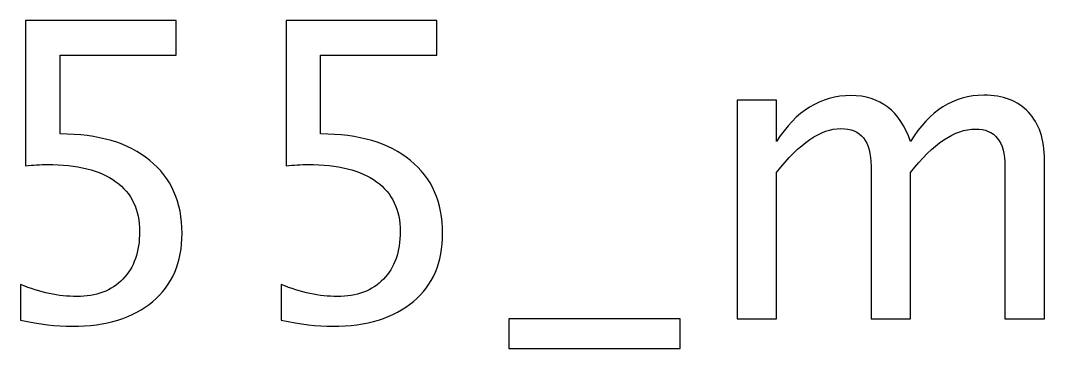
# Model space of a CAD drawing. Header units: centimetres. Extents: x -67 to 67, y -62 to 59.
# Drawn here: x -12.84 to -9.684, y 45.176 to 46.186 of the extents above; entities that cross this region are included whole.
import ezdxf

# ---------------------------------------------------------------- set-up
doc = ezdxf.new("R2010")
doc.units = ezdxf.units.CM
doc.header["$MEASUREMENT"] = 0
doc.layers.add('Layer 1', color=7, linetype='Continuous')

msp = doc.modelspace()

# ---------------------------------------------------------------- linework, layer by layer
at = {"layer": 'Layer 1'}
for points, knots in [([(-12.83991, 45.26349), (-12.83991, 45.26349), (-12.83991, 45.37271), (-12.83991, 45.37271), (-12.83991, 45.37271), (-12.77916, 45.34816), (-12.72159, 45.33588), (-12.66655, 45.33588), (-12.66655, 45.33588), (-12.60644, 45.33588), (-12.55903, 45.35366), (-12.52453, 45.38922), (-12.52453, 45.38922), (-12.49002, 45.42478), (-12.47288, 45.47368), (-12.47288, 45.53591), (-12.47288, 45.53591), (-12.47288, 45.60279), (-12.49722, 45.65402), (-12.5459, 45.68936), (-12.5459, 45.68936), (-12.59459, 45.72471), (-12.66507, 45.74228), (-12.75715, 45.74228), (-12.75715, 45.74228), (-12.77853, 45.74228), (-12.80117, 45.7408), (-12.82467, 45.73784), (-12.82467, 45.73784), (-12.82467, 45.73784), (-12.82467, 46.18551), (-12.82467, 46.18551), (-12.82467, 46.18551), (-12.82467, 46.18551), (-12.35985, 46.18551), (-12.35985, 46.18551), (-12.35985, 46.18551), (-12.35985, 46.18551), (-12.35985, 46.07883), (-12.35985, 46.07883), (-12.35985, 46.07883), (-12.35985, 46.07883), (-12.71799, 46.07883), (-12.71799, 46.07883), (-12.71799, 46.07883), (-12.71799, 46.07883), (-12.71799, 45.83626), (-12.71799, 45.83626), (-12.71799, 45.83626), (-12.59988, 45.83626), (-12.5078, 45.80917), (-12.44155, 45.75498), (-12.44155, 45.75498), (-12.3753, 45.70101), (-12.34207, 45.62608), (-12.34207, 45.53019), (-12.34207, 45.53019), (-12.34207, 45.44087), (-12.37213, 45.37102), (-12.43224, 45.32043), (-12.43224, 45.32043), (-12.49235, 45.26984), (-12.57533, 45.24444), (-12.68116, 45.24444), (-12.68116, 45.24444), (-12.72836, 45.24444), (-12.78128, 45.25079), (-12.83991, 45.26349)], [0, 0, 0, 0, 0.0555556, 0.0555556, 0.0555556, 0.0555556, 0.1111111, 0.1111111, 0.1111111, 0.1111111, 0.1666667, 0.1666667, 0.1666667, 0.1666667, 0.2222222, 0.2222222, 0.2222222, 0.2222222, 0.2777778, 0.2777778, 0.2777778, 0.2777778, 0.3333333, 0.3333333, 0.3333333, 0.3333333, 0.3888889, 0.3888889, 0.3888889, 0.3888889, 0.4444444, 0.4444444, 0.4444444, 0.4444444, 0.5, 0.5, 0.5, 0.5, 0.5555556, 0.5555556, 0.5555556, 0.5555556, 0.6111111, 0.6111111, 0.6111111, 0.6111111, 0.6666667, 0.6666667, 0.6666667, 0.6666667, 0.7222222, 0.7222222, 0.7222222, 0.7222222, 0.7777778, 0.7777778, 0.7777778, 0.7777778, 0.8333333, 0.8333333, 0.8333333, 0.8333333, 0.8888889, 0.8888889, 0.8888889, 0.8888889, 1, 1, 1, 1]), ([(-12.03685, 45.26349), (-12.03685, 45.26349), (-12.03685, 45.37271), (-12.03685, 45.37271), (-12.03685, 45.37271), (-11.9761, 45.34816), (-11.91853, 45.33588), (-11.86349, 45.33588), (-11.86349, 45.33588), (-11.80338, 45.33588), (-11.75597, 45.35366), (-11.72147, 45.38922), (-11.72147, 45.38922), (-11.68696, 45.42478), (-11.66982, 45.47368), (-11.66982, 45.53591), (-11.66982, 45.53591), (-11.66982, 45.60279), (-11.69416, 45.65402), (-11.74284, 45.68936), (-11.74284, 45.68936), (-11.79153, 45.72471), (-11.86201, 45.74228), (-11.95409, 45.74228), (-11.95409, 45.74228), (-11.97547, 45.74228), (-11.99811, 45.7408), (-12.02161, 45.73784), (-12.02161, 45.73784), (-12.02161, 45.73784), (-12.02161, 46.18551), (-12.02161, 46.18551), (-12.02161, 46.18551), (-12.02161, 46.18551), (-11.55679, 46.18551), (-11.55679, 46.18551), (-11.55679, 46.18551), (-11.55679, 46.18551), (-11.55679, 46.07883), (-11.55679, 46.07883), (-11.55679, 46.07883), (-11.55679, 46.07883), (-11.91493, 46.07883), (-11.91493, 46.07883), (-11.91493, 46.07883), (-11.91493, 46.07883), (-11.91493, 45.83626), (-11.91493, 45.83626), (-11.91493, 45.83626), (-11.79682, 45.83626), (-11.70474, 45.80917), (-11.63849, 45.75498), (-11.63849, 45.75498), (-11.57224, 45.70101), (-11.53901, 45.62608), (-11.53901, 45.53019), (-11.53901, 45.53019), (-11.53901, 45.44087), (-11.56907, 45.37102), (-11.62918, 45.32043), (-11.62918, 45.32043), (-11.68929, 45.26984), (-11.77227, 45.24444), (-11.8781, 45.24444), (-11.8781, 45.24444), (-11.9253, 45.24444), (-11.97822, 45.25079), (-12.03685, 45.26349)], [0, 0, 0, 0, 0.0555556, 0.0555556, 0.0555556, 0.0555556, 0.1111111, 0.1111111, 0.1111111, 0.1111111, 0.1666667, 0.1666667, 0.1666667, 0.1666667, 0.2222222, 0.2222222, 0.2222222, 0.2222222, 0.2777778, 0.2777778, 0.2777778, 0.2777778, 0.3333333, 0.3333333, 0.3333333, 0.3333333, 0.3888889, 0.3888889, 0.3888889, 0.3888889, 0.4444444, 0.4444444, 0.4444444, 0.4444444, 0.5, 0.5, 0.5, 0.5, 0.5555556, 0.5555556, 0.5555556, 0.5555556, 0.6111111, 0.6111111, 0.6111111, 0.6111111, 0.6666667, 0.6666667, 0.6666667, 0.6666667, 0.7222222, 0.7222222, 0.7222222, 0.7222222, 0.7777778, 0.7777778, 0.7777778, 0.7777778, 0.8333333, 0.8333333, 0.8333333, 0.8333333, 0.8888889, 0.8888889, 0.8888889, 0.8888889, 1, 1, 1, 1]), ([(-10.63181, 45.2673), (-10.63181, 45.2673), (-10.63181, 45.9404), (-10.63181, 45.9404), (-10.63181, 45.9404), (-10.63181, 45.9404), (-10.50989, 45.9404), (-10.50989, 45.9404), (-10.50989, 45.9404), (-10.50989, 45.9404), (-10.50989, 45.81319), (-10.50989, 45.81319), (-10.50989, 45.81319), (-10.45041, 45.90738), (-10.37421, 45.95437), (-10.28087, 45.95437), (-10.28087, 45.95437), (-10.19091, 45.95437), (-10.12974, 45.90738), (-10.09714, 45.81319), (-10.09714, 45.81319), (-10.03935, 45.90823), (-9.964, 45.95564), (-9.8715, 45.95564), (-9.8715, 45.95564), (-9.81245, 45.95564), (-9.76652, 45.93828), (-9.73371, 45.90336), (-9.73371, 45.90336), (-9.7009, 45.86843), (-9.68439, 45.81954), (-9.68439, 45.75667), (-9.68439, 45.75667), (-9.68439, 45.75667), (-9.68439, 45.2673), (-9.68439, 45.2673), (-9.68439, 45.2673), (-9.68439, 45.2673), (-9.80631, 45.2673), (-9.80631, 45.2673), (-9.80631, 45.2673), (-9.80631, 45.2673), (-9.80631, 45.73657), (-9.80631, 45.73657), (-9.80631, 45.73657), (-9.80631, 45.81319), (-9.83679, 45.8515), (-9.89775, 45.8515), (-9.89775, 45.8515), (-9.96104, 45.8515), (-10.0275, 45.80684), (-10.09714, 45.7173), (-10.09714, 45.7173), (-10.09714, 45.7173), (-10.09714, 45.2673), (-10.09714, 45.2673), (-10.09714, 45.2673), (-10.09714, 45.2673), (-10.21906, 45.2673), (-10.21906, 45.2673), (-10.21906, 45.2673), (-10.21906, 45.2673), (-10.21906, 45.73699), (-10.21906, 45.73699), (-10.21906, 45.73699), (-10.21906, 45.81425), (-10.24996, 45.85277), (-10.31198, 45.85277), (-10.31198, 45.85277), (-10.37358, 45.85277), (-10.43962, 45.8079), (-10.50989, 45.71794), (-10.50989, 45.71794), (-10.50989, 45.71794), (-10.50989, 45.2673), (-10.50989, 45.2673), (-10.50989, 45.2673), (-10.50989, 45.2673), (-10.63181, 45.2673), (-10.63181, 45.2673)], [0, 0, 0, 0, 0.047619, 0.047619, 0.047619, 0.047619, 0.0952381, 0.0952381, 0.0952381, 0.0952381, 0.1428571, 0.1428571, 0.1428571, 0.1428571, 0.1904762, 0.1904762, 0.1904762, 0.1904762, 0.2380952, 0.2380952, 0.2380952, 0.2380952, 0.2857143, 0.2857143, 0.2857143, 0.2857143, 0.3333333, 0.3333333, 0.3333333, 0.3333333, 0.3809524, 0.3809524, 0.3809524, 0.3809524, 0.4285714, 0.4285714, 0.4285714, 0.4285714, 0.4761905, 0.4761905, 0.4761905, 0.4761905, 0.5238095, 0.5238095, 0.5238095, 0.5238095, 0.5714286, 0.5714286, 0.5714286, 0.5714286, 0.6190476, 0.6190476, 0.6190476, 0.6190476, 0.6666667, 0.6666667, 0.6666667, 0.6666667, 0.7142857, 0.7142857, 0.7142857, 0.7142857, 0.7619048, 0.7619048, 0.7619048, 0.7619048, 0.8095238, 0.8095238, 0.8095238, 0.8095238, 0.8571429, 0.8571429, 0.8571429, 0.8571429, 0.9047619, 0.9047619, 0.9047619, 0.9047619, 1, 1, 1, 1]), ([(-11.33539, 45.17586), (-11.33539, 45.17586), (-11.33539, 45.2673), (-11.33539, 45.2673), (-11.33539, 45.2673), (-11.33539, 45.2673), (-10.80707, 45.2673), (-10.80707, 45.2673), (-10.80707, 45.2673), (-10.80707, 45.2673), (-10.80707, 45.17586), (-10.80707, 45.17586), (-10.80707, 45.17586), (-10.80707, 45.17586), (-11.33539, 45.17586), (-11.33539, 45.17586)], [0, 0, 0, 0, 0.2, 0.2, 0.2, 0.2, 0.4, 0.4, 0.4, 0.4, 0.6, 0.6, 0.6, 0.6, 1, 1, 1, 1])]:
    msp.add_open_spline(points, degree=3, knots=knots, dxfattribs=at)

doc.saveas('drawing.dxf')
